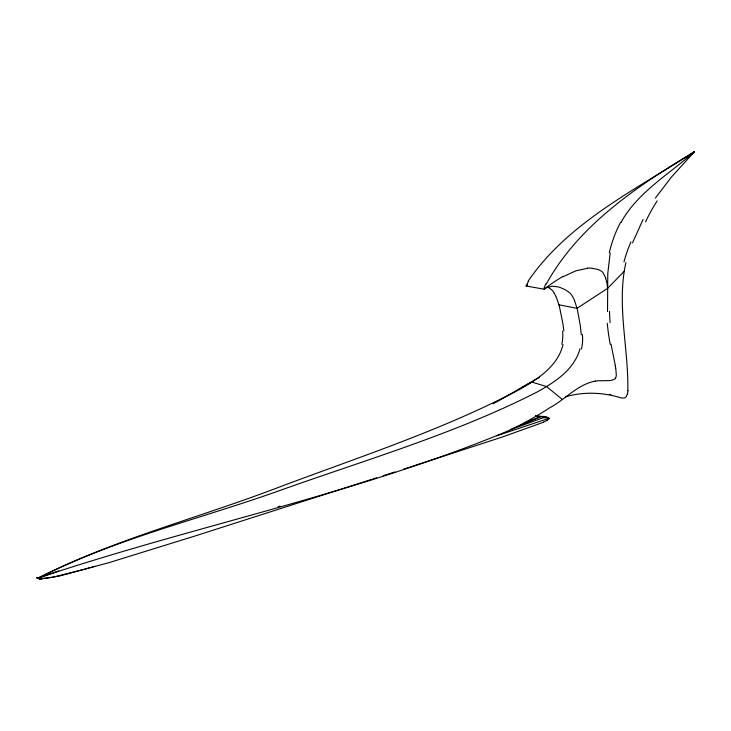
<?xml version="1.0" encoding="UTF-8"?>
<svg xmlns="http://www.w3.org/2000/svg" width="731" height="731" viewBox="0 0 731 731"><rect width="100%" height="100%" fill="white"/><g stroke="black" fill="none" stroke-linecap="round" stroke-linejoin="round"><path stroke-width="1.1" d="M610.175 252.99L607.79 273.44L607.525 311.57M627.828 390.774C628.66 348.066 616.434 304.973 625.9 262.566M526.411 285.154L526.183 286.013L544.339 289.238L544.558 288.361M563.025 344.584C557.927 366.213 537.532 379.197 519.513 389.504C442.374 430.212 358.866 457.03 277.488 487.76C197.873 518.151 114.548 539.359 38.259 578.038L37.793 577.892L40.232 579.089L37.089 578.184L41.932 579.308L36.559 577.554L40.662 578.55L44.774 578.44L59.869 575.9L108.956 562.66L193.496 536.481L372.317 479.198M627.326 394L626.385 396.376M580.003 348.751C574.347 369.712 554.619 382.35 536.737 392.209C455.212 433.711 366.807 459.452 280.923 490.126C199.956 519.101 115.26 538.811 38.259 578.038L38.798 578.294L36.961 577.481L40.817 578.614L52.632 577.316L84.668 569.202M548.954 418.671L548.762 417.977M632.498 242.847L643.07 219.474M546.221 284.167C578.897 224.773 637.98 185.683 694.45 151.692L671.433 177.066L655.36 198.074M528.175 281.097C568.389 222.151 636.473 189.219 694.45 151.692L689.36 155.986M556.337 297.298L558.923 304.8L577.033 308.327L607.543 288.407L624.1 271.411M544.339 289.238L544.357 289.22A19.828 16.548 -77 0 1 546.889 287.603L552.143 286.186L558.292 286.936A41.365 34.549 -75.5 0 1 560.302 287.557L565.602 289.924L569.814 292.875A16.447 13.688 -76 0 1 571.313 294.593L572.574 296.558A37.683 31.698 -74.3 0 1 574.621 300.651M526.183 286.013L526.201 285.995A19.344 16.438 -78 0 1 527.599 285.044M686.08 157.795L694.45 151.692C670.236 173.293 640.237 190.654 622.986 218.953A149.087 124.188 79.4 0 0 621.085 222.589M58.782 570.874L38.259 578.038C192.893 526.028 354.252 494.54 505.313 432.076C520.874 425.25 535.695 416.862 549.959 407.633C565.465 399.382 577.673 384.241 595.5 381.079M547.345 420.124L546.751 420.471M539.451 377.242L497.281 401.566M563.108 276.738L575.836 270.817L587.395 268.323M522.829 386.9L531.803 382.048L546.468 386.544L562.377 399.455M495.664 402.443L496.477 402.004M494.85 402.872L493.224 403.74M543.526 422.079L545.554 421.111A32.502 26.791 -70.4 0 0 546.77 420.508M524.081 422.966L540.684 416.697L545.509 417.118M544.979 417.063L510.43 429.746L540.684 416.697L535.576 416.076M496.651 435.831L548.981 418.306M278.082 506.784L280.092 506.126M373.395 478.851L376.657 477.8M383.154 475.717L386.397 474.684M387.476 474.337L394.996 471.924M403.53 469.192L408.83 467.484M409.89 467.146L502.681 436.891L541.47 422.975A114.529 95.003 -72.2 0 0 543.526 422.107M92.051 567.046L94.811 566.233M85.591 568.937L90.215 567.594M565.529 396.86C583.685 391.423 603.203 392.328 621.176 397.938A19.563 16.438 -85.5 0 0 622.09 398.066L624.256 397.966A3.609 2.979 -70.6 0 0 626.449 396.421M610.787 394.438L609.645 394.42A19.362 14.858 -64.5 0 1 609.362 394.384M543.782 417.73L547.19 417.739M592.338 268.405L597.885 269.41L601.604 271.256A10.965 8.982 -79.9 0 1 602.974 272.626L605.835 278.045M543.827 416.533L535.613 415.848M547.866 287.073L551.485 289.64A16.055 13.578 -79 0 1 553.001 291.322L554.281 293.25M574.575 300.679L577.033 308.327A106.717 92.38 -70.6 0 1 577.572 310.41M577.545 310.428L580.25 325.396M606.858 281.718L607.543 288.407M615.383 365.829L610.997 344.127M562.715 322.636L559.48 306.865A105.876 90.909 -77.8 0 0 558.895 304.818M562.833 323.34L563.857 330.823M615.74 367.876L616.288 374.857A5.674 4.048 -82.7 0 1 615.475 378.292M580.35 326.108L581.291 334.789M543.818 416.743A11.787 9.631 -72.6 0 1 546.952 417.191M554.244 293.286A36.797 31.15 -79 0 1 556.282 297.334M526.32 286.223A160.491 133.992 -84.9 0 1 527.499 285.209M526.676 285.254A22.57 20.294 -77.4 0 1 528.458 281.28M545.5 417.273A11.806 9.969 -67.7 0 1 548.753 417.821M627.947 390.765A19.024 14.821 -67.9 0 1 627.49 394.009M610.102 322.609A148.439 90.763 -88.7 0 1 609.517 311.342M610.275 344.493A145.734 93.705 -88.4 0 1 607.287 323.294M615.237 365.884A84.714 67.024 -79.3 0 1 615.593 367.931M615.392 378.219A3.527 2.44 -82.1 0 1 614.835 378.932A5.711 3.902 -81.3 0 1 614.003 379.572L610.056 380.586L597.995 380.796A66.384 43.467 -64.1 0 0 595.5 381.116M623.972 261.881A119.847 98.484 -84.8 0 1 630.972 241.915M645.583 221.804A132.914 83.197 -78 0 1 657.196 200.842M609.334 252.661A121.255 101.582 78.7 0 1 620.637 222.233M544.257 289.056A160.226 123.859 -61.1 0 1 563.016 276.419M544.056 288.142A23.017 17.635 -78.5 0 1 545.847 283.884M605.57 278.237A18.531 11.97 85.7 0 1 606.556 281.837M587.413 268.058A47.506 38.88 -74.2 0 1 592.357 268.295M582.379 334.533A37.299 32.511 -71.5 0 1 581.437 349.062M562.651 331.116A36.459 29.478 -78.3 0 1 561.847 344.328M548.999 418.817A4.569 3.792 -70.9 0 1 547.318 420.014"/></g></svg>
